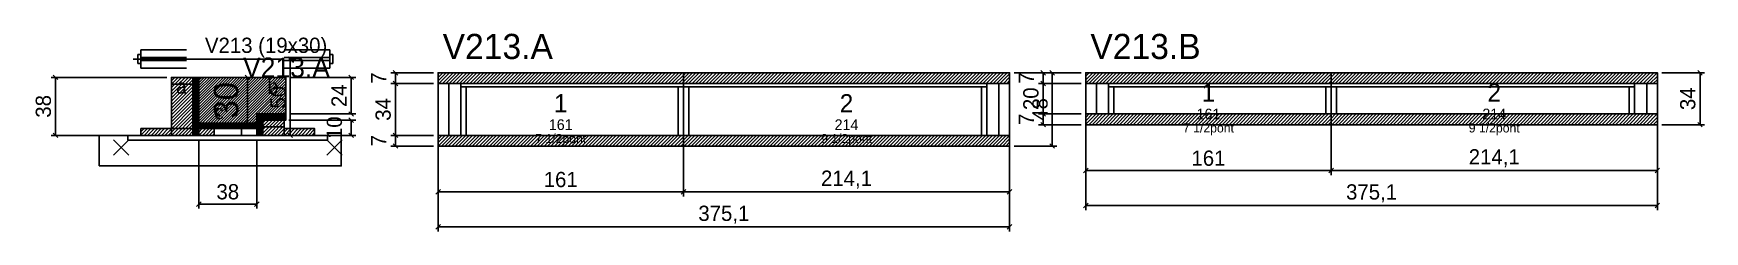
# Model space of a CAD drawing. Extents: x -69 to 1028, y -97 to 33.
import ezdxf
from ezdxf.enums import TextEntityAlignment as Align

# ---------------------------------------------------------------- set-up
doc = ezdxf.new("R2010")
doc.units = 0
for name, color, linetype in [('5', 5, 'Continuous'), ('barrote', 126, 'Continuous'), ('CONCRETO', 251, 'Continuous'), ('COTA', 241, 'Continuous'), ('Cota Seção (2x)', 241, 'Continuous'), ('detalhes', 7, 'Continuous'), ('Hachura', 251, 'Continuous'), ('Madeira', 126, 'Continuous'), ('NOMENCLATURA', 7, 'Continuous'), ('Painéis', 200, 'Continuous'), ('presilha', 224, 'Continuous'), ('SARR_2.2x7', 40, 'Continuous'), ('SARR_3.5x7', 81, 'Continuous'), ('SCO-___-LAJ', 224, 'Continuous'), ('TENSOR', 224, 'Continuous'), ('texto', 7, 'Continuous'), ('Texto Seção', 7, 'Continuous')]:
    doc.layers.add(name, color=color, linetype=linetype)
doc.dimstyles.new('PAINEL', dxfattribs={"dimtxt": 10, "dimasz": 3, "dimexe": 3, "dimexo": 3, "dimgap": 3, "dimtad": 1, "dimblk": 'OBLIQUE', "dimblk1": 'OBLIQUE', "dimcen": 2.5, "dimclrd": 4, "dimclre": 4, "dimclrt": 240, "dimazin": 3, "dimtfac": 1, "dimtmove": 0, "dimatfit": 3})
doc.dimstyles.new('SECAO2X', dxfattribs={"dimtxt": 16, "dimasz": 3, "dimexe": 3, "dimexo": 3, "dimgap": 3, "dimtad": 1, "dimblk": 'OBLIQUE', "dimblk1": 'OBLIQUE', "dimcen": 2.5, "dimclrd": 4, "dimclre": 4, "dimclrt": 240, "dimazin": 3, "dimtfac": 1, "dimtmove": 0, "dimatfit": 3})

# ---------------------------------------------------------------- blocks, each defined once
blk = doc.blocks.new('_OBLIQUE')
at = {"color": 0, "linetype": 'BYBLOCK'}
blk.add_line((-0.5, -0.5), (0.5, 0.5), dxfattribs=at)

msp = doc.modelspace()

# ---------------------------------------------------------------- hatches: boundary and pattern name
at = {"layer": 'COTA'}
h = msp.add_hatch(dxfattribs=at)
h.set_pattern_fill('ANSI31', scale=0.4)
h.paths.add_polyline_path([(40, -26), (40, 4), (97, 4), (97, -20), (78, -20), (78, -26)])
h = msp.add_hatch(dxfattribs=at)
h.set_pattern_fill('ANSI31', scale=0.5)
h.paths.add_polyline_path([(197, 0), (358, 0), (358, 7), (197, 7)])
h = msp.add_hatch(dxfattribs=at)
h.set_pattern_fill('ANSI31', scale=0.5)
h.paths.add_polyline_path([(358, 0), (572.1, 0), (572.1, 7), (358, 7)])
h = msp.add_hatch(dxfattribs=at)
h.set_pattern_fill('ANSI31', scale=0.5)
h.paths.add_polyline_path([(622.1, 0), (783.1, 0), (783.1, 7), (622.1, 7)])
h = msp.add_hatch(dxfattribs=at)
h.set_pattern_fill('ANSI31', scale=0.5)
h.paths.add_polyline_path([(783.1, 0), (997.2, 0), (997.2, 7), (783.1, 7)])
h = msp.add_hatch(dxfattribs=at)
h.set_pattern_fill('ANSI31', scale=0.5)
h.paths.add_polyline_path([(622.1, -27), (783.1, -27), (783.1, -20), (622.1, -20)])
h = msp.add_hatch(dxfattribs=at)
h.set_pattern_fill('ANSI31', scale=0.5)
h.paths.add_polyline_path([(783.1, -27), (997.2, -27), (997.2, -20), (783.1, -20)])
h = msp.add_hatch(dxfattribs=at)
h.set_pattern_fill('ANSI31', scale=0.5)
h.paths.add_polyline_path([(197, -41), (358, -41), (358, -34), (197, -34)])
h = msp.add_hatch(dxfattribs=at)
h.set_pattern_fill('ANSI31', scale=0.5)
h.paths.add_polyline_path([(358, -41), (572.1, -41), (572.1, -34), (358, -34)])
at = {"layer": 'Hachura'}
h = msp.add_hatch(dxfattribs=at)
h.set_pattern_fill('ANSI31', scale=0.5)
h.paths.add_polyline_path([(22, -34), (36, -34), (36, 4), (22, 4)])
h = msp.add_hatch(dxfattribs=at)
h.set_pattern_fill('ANSI31', scale=0.5)
h.paths.add_polyline_path([(22, -0.4), (36, -0.4), (36, 4), (22, 4)])
h = msp.add_hatch(dxfattribs=at)
h.set_pattern_fill('SOLID')
h.paths.add_polyline_path([(36, -34), (40, -34), (40, 4), (36, 4)])
h = msp.add_hatch(dxfattribs=at)
h.set_pattern_fill('SOLID')
h.paths.add_polyline_path([(78, -24), (97, -24), (97, -20), (78, -20)])
h = msp.add_hatch(dxfattribs=at)
h.set_pattern_fill('ANSI31', scale=0.5)
h.paths.add_polyline_path([(2, -34), (22, -34), (22, -29.6), (2, -29.6)])
h = msp.add_hatch(dxfattribs=at)
h.set_pattern_fill('SOLID')
h.paths.add_polyline_path([(40, -29.6), (78, -29.6), (78, -26), (40, -26)])
h = msp.add_hatch(dxfattribs=at)
h.set_pattern_fill('ANSI31', scale=0.5)
h.paths.add_polyline_path([(40, -34), (50, -34), (50, -29.6), (40, -29.6)])
h = msp.add_hatch(dxfattribs=at)
h.set_pattern_fill('SOLID')
h.paths.add_polyline_path([(78, -34), (82, -34), (82, -24), (78, -24)])
h = msp.add_hatch(dxfattribs=at)
h.set_pattern_fill('ANSI31', scale=0.5)
h.paths.add_polyline_path([(82, -34), (96, -34), (96, -24), (82, -24)])
h = msp.add_hatch(dxfattribs=at)
h.set_pattern_fill('ANSI31', scale=0.5)
h.paths.add_polyline_path([(82, -28.4), (96, -28.4), (96, -24), (82, -24)])
h = msp.add_hatch(dxfattribs=at)
h.set_pattern_fill('ANSI31', scale=0.5)
h.paths.add_polyline_path([(96, -34), (116, -34), (116, -29.6), (96, -29.6)])

# ---------------------------------------------------------------- linework, layer by layer
for p, q in [((2, 22), (32, 22)), ((2, 22), (2, 10)), ((96, 22), (126, 22)), ((126, 22), (126, 10)), ((0, 19), (0, 13)), ((2, 19), (0, 19)), ((2, 13), (0, 13)), ((2, 17), (32, 17)), ((2, 15), (32, 15)), ((96, 17), (126, 17)), ((96, 15), (126, 15)), ((126, 19), (128, 19)), ((126, 13), (128, 13)), ((128, 19), (128, 13)), ((2, 10), (32, 10)), ((96, 10), (126, 10))]:
    msp.add_line(p, q)
at = {"layer": 'barrote'}
msp.add_lwpolyline([(-25.5, -54), (133.5, -54), (133.5, -34), (-25.5, -34)], close=True, dxfattribs=at)
at = {"layer": 'CONCRETO'}
msp.add_lwpolyline([(40, -26), (40, 4), (97, 4), (97, -20), (78, -20), (78, -26)], close=True, dxfattribs=at)
at = {"layer": 'Madeira'}
for points in [[(22, -34), (36, -34), (36, 4), (22, 4)], [(22, -0.4), (36, -0.4), (36, 4), (22, 4)], [(2, -34), (22, -34), (22, -29.6), (2, -29.6)], [(22, -34), (36, -34), (36, -29.6), (22, -29.6)], [(40, -34), (50, -34), (50, -29.6), (40, -29.6)], [(68, -34), (78, -34), (78, -29.6), (68, -29.6)], [(82, -34), (96, -34), (96, -24), (82, -24)], [(82, -28.4), (96, -28.4), (96, -24), (82, -24)], [(96, -34), (116, -34), (116, -29.6), (96, -29.6)]]:
    msp.add_lwpolyline(points, close=True, dxfattribs=at)
at = {"layer": 'Painéis'}
for p, q in [((197, 0), (358, 0)), ((197, -34), (197, 0)), ((358, -34), (358, 0)), ((358, -34), (358, 0)), ((358, 0), (572.1, 0)), ((358, -34), (358, 0)), ((572.1, -34), (572.1, 0)), ((622.1, 0), (783.1, 0)), ((622.1, -20), (622.1, 0)), ((783.1, -20), (783.1, 0)), ((783.1, -20), (783.1, 0)), ((783.1, 0), (997.2, 0)), ((783.1, -20), (783.1, 0)), ((997.2, -20), (997.2, 0)), ((622.1, -20), (783.1, -20)), ((783.1, -20), (997.2, -20)), ((197, -34), (358, -34)), ((358, -34), (572.1, -34))]:
    msp.add_line(p, q, dxfattribs=at)
for points in [[(36, -34), (40, -34), (40, 4), (36, 4)], [(78, -24), (97, -24), (97, -20), (78, -20)], [(40, -29.6), (78, -29.6), (78, -26), (40, -26)], [(78, -34), (82, -34), (82, -24), (78, -24)]]:
    msp.add_lwpolyline(points, close=True, dxfattribs=at)
at = {"layer": 'presilha'}
for p, q in [((-16, -47), (-6, -37)), ((-16, -37), (-6, -47)), ((124, -47), (134, -37)), ((124, -37), (134, -47))]:
    msp.add_line(p, q, dxfattribs=at)
at = {"layer": 'SARR_2.2x7'}
for p, q in [((204, -34), (204, 0)), ((565.1, -34), (565.1, 0)), ((629.1, -20), (629.1, 0)), ((990.2, -20), (990.2, 0)), ((212, -2.2), (358, -2.2)), ((358, -2.2), (557.1, -2.2)), ((637.1, -2.2), (783.1, -2.2)), ((783.1, -2.2), (982.2, -2.2))]:
    msp.add_line(p, q, dxfattribs=at)
at = {"layer": 'SARR_3.5x7'}
for p, q in [((212, -34), (212, 0)), ((358, -34), (358, 0)), ((358, -34), (358, 0)), ((557.1, -34), (557.1, 0)), ((637.1, -20), (637.1, 0)), ((783.1, -20), (783.1, 0)), ((783.1, -20), (783.1, 0)), ((982.2, -20), (982.2, 0)), ((215.5, -34), (215.5, -2.2)), ((354.5, -34), (354.5, -2.2)), ((361.5, -34), (361.5, -2.2)), ((553.6, -34), (553.6, -2.2)), ((640.6, -20), (640.6, -2.2)), ((779.6, -20), (779.6, -2.2)), ((786.6, -20), (786.6, -2.2)), ((978.7, -20), (978.7, -2.2)), ((637.1, -20), (640.6, -20)), ((779.6, -20), (783.1, -20)), ((783.1, -20), (786.6, -20)), ((978.7, -20), (982.2, -20)), ((212, -34), (215.5, -34)), ((354.5, -34), (358, -34)), ((358, -34), (361.5, -34)), ((553.6, -34), (557.1, -34))]:
    msp.add_line(p, q, dxfattribs=at)
at = {"layer": 'SCO-___-LAJ'}
for points in [[(197, 0), (358, 0), (358, 7), (197, 7)], [(358, 0), (572.1, 0), (572.1, 7), (358, 7)], [(622.1, 0), (783.1, 0), (783.1, 7), (622.1, 7)], [(783.1, 0), (997.2, 0), (997.2, 7), (783.1, 7)], [(622.1, -27), (783.1, -27), (783.1, -20), (622.1, -20)], [(783.1, -27), (997.2, -27), (997.2, -20), (783.1, -20)], [(-6.5, -37.2), (124.5, -37.2), (124.5, -34), (-6.5, -34)], [(197, -41), (358, -41), (358, -34), (197, -34)], [(358, -41), (572.1, -41), (572.1, -34), (358, -34)]]:
    msp.add_lwpolyline(points, close=True, dxfattribs=at)
at = {"layer": 'TENSOR'}
msp.add_line((-3, 16), (95, 16), dxfattribs=at)

# ---------------------------------------------------------------- texts
at = {"layer": '5'}
for s, height, p in [('1', 12, (702.6, -6)), ('2', 12, (890.15, -6)), ('1', 12, (277.5, -13)), ('2', 12, (465.05, -13)), ('161', 7, (702.6, -20)), ('214', 7, (890.15, -20)), ('161', 7, (277.5, -27)), ('214', 7, (465.05, -27))]:
    msp.add_text(s, height=height, dxfattribs=at).set_placement(p, align=Align.MIDDLE_CENTER)
at = {"layer": 'detalhes'}
for s, p in [('a', (25, -6.7)), ('b', (85, -6.7)), ('c', (50, -23.5))]:
    msp.add_text(s, height=9.6, dxfattribs=at).set_placement(p)
at = {"layer": 'NOMENCLATURA'}
for s, p in [('V213.A', (200, 16)), ('V213.B', (625.1, 16))]:
    msp.add_text(s, height=16.5, dxfattribs=at).set_placement(p)
at = {"layer": 'texto', "char_height": 6, "attachment_point": 5}
for s, insert in [('7 1/2pont', (277.5, -37)), ('9 1/2pont', (465.05, -37)), ('7 1/2pont', (702.6, -30)), ('9 1/2pont', (890.15, -30))]:
    msp.add_mtext(s, dxfattribs=dict(at, insert=insert))
at = {"layer": 'Texto Seção'}
for s, height, p in [('V213 (19x30)', 10, (44, 20)), ('V213.A', 13, (69, 4))]:
    msp.add_text(s, height=height, dxfattribs=at).set_placement(p)

# ---------------------------------------------------------------- dimensions: what is measured, and where the dimension line sits
at = {"layer": 'COTA'}
for base, p1, p2 in [((100, -34), (96, -34), (96, 16)), ((-54, -34), (2, -34), (22, 4)), ((140, -20), (97, -20), (97, 4)), ((169, 0), (197, 0), (197, 7)), ((169, -34), (197, -34), (197, 0)), ((600.1, -41), (572.1, -41), (572.1, 7)), ((594.1, 0), (622.1, 0), (622.1, 7)), ((594.1, -20), (622.1, -20), (622.1, 0)), ((1025.2, -27), (997.2, -27), (997.2, 7)), ((140, -34), (96, -34), (96, -24)), ((594.1, -27), (622.1, -27), (622.1, -20)), ((169, -41), (197, -41), (197, -34))]:
    msp.add_linear_dim(base=base, p1=p1, p2=p2, angle=90, dimstyle='PAINEL', dxfattribs=at).render()
for base, p1, p2 in [((622.1, -57), (622.1, -20), (783.1, -20)), ((622.1, -80), (622.1, -20), (997.2, -20)), ((783.1, -57), (783.1, -20), (997.2, -20)), ((40, -79), (40, -34), (78, -34)), ((197, -71), (197, -34), (358, -34)), ((197, -94), (197, -34), (572.1, -34)), ((358, -71), (358, -34), (572.1, -34))]:
    msp.add_linear_dim(base=base, p1=p1, p2=p2, dimstyle='PAINEL', dxfattribs=at).render()
at = {"layer": 'Cota Seção (2x)'}
msp.add_linear_dim(base=(72, -26), p1=(40, -26), p2=(40, 4), angle=90, dimstyle='SECAO2X', dxfattribs=at).render()

doc.saveas('drawing.dxf')
